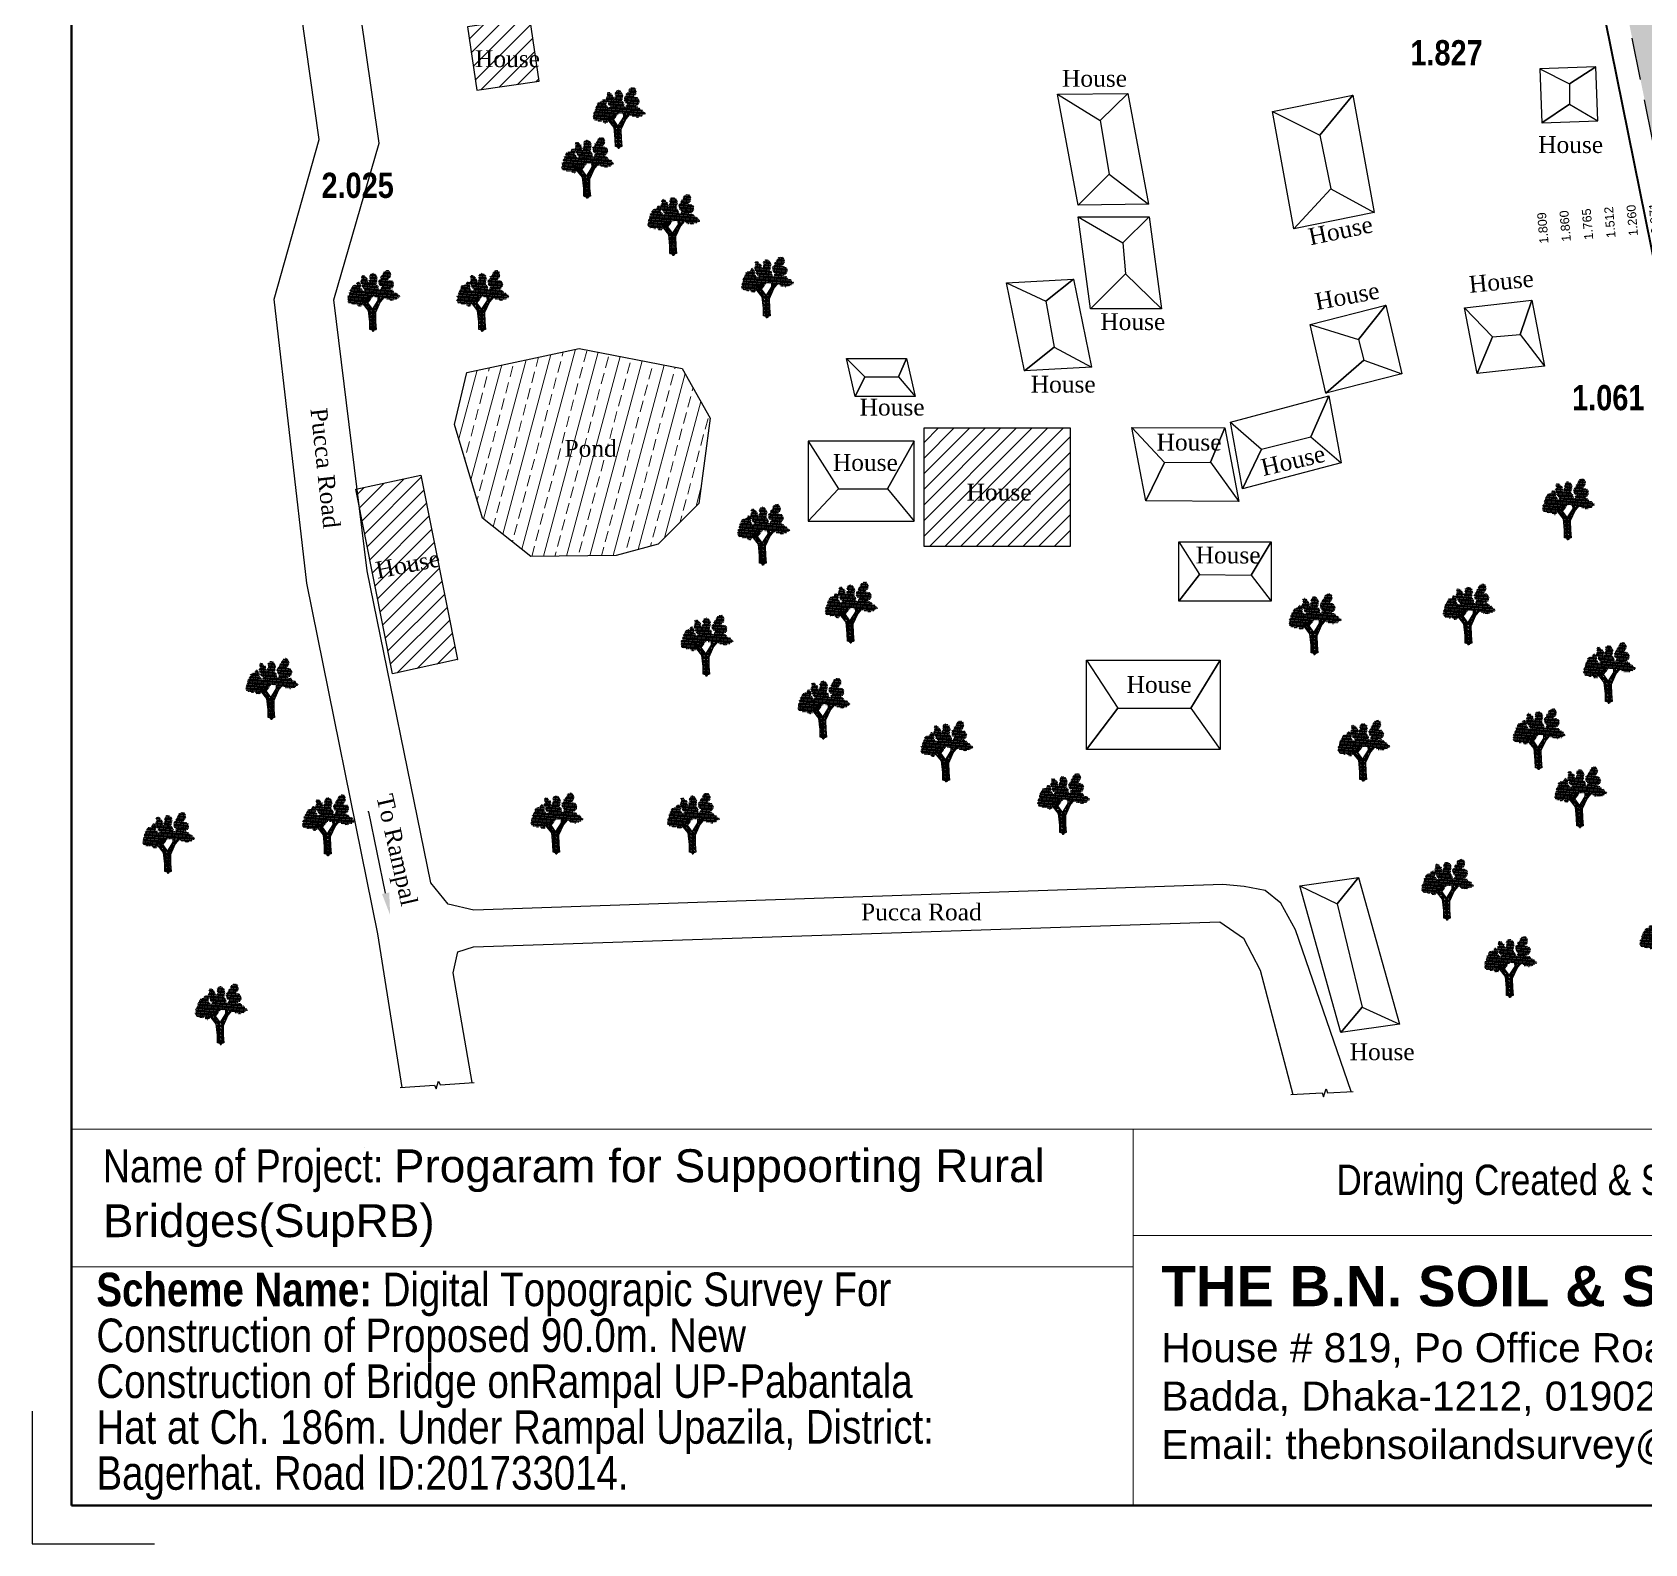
# Model space of a CAD drawing. Header units: inches. Extents: x 771028 to 773337, y 2500430 to 2500783.
# Drawn here: x 772676.1 to 772819.9, y 2500429.9 to 2500564.7 of the extents above; entities that cross this region are included whole.
import ezdxf
from ezdxf import colors
from ezdxf.entities.mleader import LeaderData, LeaderLine
from ezdxf.enums import TextEntityAlignment as Align
from ezdxf.math import Vec2, Vec3

# ---------------------------------------------------------------- set-up
doc = ezdxf.new("R2010")
doc.units = ezdxf.units.IN
doc.header["$MEASUREMENT"] = 0
doc.header["$PDMODE"] = 98
doc.header["$PDSIZE"] = 0.2
doc.linetypes.add('DASHED', pattern=[0.75, 0.5, -0.25])
doc.linetypes.add('DASHED2', pattern=[0.375, 0.25, -0.125])
for name, color, linetype in [('Chainage_TXT', 7, 'Continuous'), ('POND', 4, 'Continuous'), ('RL', 7, 'Continuous'), ('text', 7, 'Continuous'), ('Tree', 3, 'Continuous'), ('Water Body', 4, 'Continuous')]:
    doc.layers.add(name, color=color, linetype=linetype)
for name, color, linetype, lineweight in [('KHAL+RIVER BANK', 160, 'Continuous', 18), ('Pucca Road', 12, 'Continuous', 30), ('SEMI_PUCCA', 66, 'Continuous', 30), ('SHED', 7, 'Continuous', 30), ('Water Line', 4, 'DASHED', 18)]:
    doc.layers.add(name, color=color, linetype=linetype, lineweight=lineweight)
doc.styles.add('MtXpl_Arial_Narrow', font='ARIALNB.TTF')
doc.styles.get("Standard").update_dxf_attribs({"font": 'arial.ttf', "height": 1})
doc.styles.add('SWIS', font='swissc.ttf')
doc.styles.add('text', font='arial.ttf')
doc.styles.add('TR', font='times.ttf')
pattern_1 = [(45, (447.3861510215793, -0.1516068894416094), (-0.6953896861099662, 0.6953896861099663), [])]

# ---------------------------------------------------------------- blocks, each defined once
blk = doc.blocks.new('t')
at = {"layer": 'Tree'}
h = blk.add_hatch(dxfattribs=at)
h.set_pattern_fill('TRIANG', color=3, scale=0.1848342813619862, angle=0.5861857564185677, style=0)
h.set_pattern_definition([(60.58618578342082, (781623.7387010391, 2539789.744086582), (-0.04918135021917081, 0.08320690180479334), [0.04832751218432957, -0.04832751218432957]), (120.5861857289098, (781623.7387010391, 2539789.744086582), (-0.096649965763357, -0.000988847826275182), [0.04832751218358987, -0.04832751218358987]), (0.5861857569250534, (781623.7141103641, 2539789.785690032), (0.0474686155441862, 0.08419574963106859), [0.0483275121441412, -0.0483275121441412])])
edge = h.paths.add_edge_path()
edge.add_ellipse((781624.8340817575, 2539792.689464713), major_axis=(-0.03258343802581582, 0.03258343802581579), ratio=0.999999241423518, start_angle=162.4468058423022, end_angle=175.4699269252981, ccw=False)
edge.add_ellipse((781625.0349105492, 2539792.391256685), major_axis=(0.2218830175194484, 0.2218830175194481), ratio=0.9999958717057034, start_angle=438.0042115997787, end_angle=439.91262570288507, ccw=False)
edge.add_ellipse((781624.8340817575, 2539792.689464713), major_axis=(-0.03258343863149571, 0.03258343863149567), ratio=0.9999999979861817, start_angle=175.4699304538108, end_angle=272.4468179413792)
edge.add_ellipse((781624.8704320153, 2539793.119760733), major_axis=(-0.2802866505960968, 0.2802866505960968), ratio=0.9999999996705907, start_angle=134.2501361528365, end_angle=244.250136009016)
edge.add_ellipse((781624.9604121275, 2539793.08711734), major_axis=(-0.231808188370103, 0.2318081883701028), ratio=0.9999999944434809, start_angle=254.8821359546282, end_angle=331.8374529530619)
edge.add_ellipse((781624.7210424826, 2539793.450695356), major_axis=(-0.1080173650837268, 0.1080173650837266), ratio=0.999999998569509, start_angle=205.9714922747983, end_angle=240.7480965525813)
edge.add_ellipse((781624.6655539492, 2539793.820013145), major_axis=(-0.2724908872529541, 0.2724908872529537), ratio=0.9999999969672269, start_angle=166.7031966254588, end_angle=276.7031965843244)
edge.add_ellipse((781624.8066795494, 2539793.788109984), major_axis=(0.2462990665184593, 0.246299066518459), ratio=0.9999999992539897, start_angle=28.71129658843013, end_angle=138.7112964526605)
edge.add_ellipse((781624.484920993, 2539793.58372085), major_axis=(0.1298730059460025, 0.1298730059460024), ratio=0.9999999994363818, start_angle=53.08468137778674, end_angle=163.0846813732552)
edge.add_ellipse((781624.3418905721, 2539793.302518971), major_axis=(-0.1383533024597873, 0.1383533024597873), ratio=0.9999999983994643, start_angle=-39.42408349415794, end_angle=70.57591632409516)
edge.add_ellipse((781624.4019438544, 2539793.178973057), major_axis=(-0.1695278099442413, 0.169527809944241), ratio=0.9999999984737655, start_angle=35.61924495833887, end_angle=141.0424217651301)
edge.add_ellipse((781624.462857739, 2539792.762990828), major_axis=(-0.1280671800527088, 0.1280671800527088), ratio=0.9999999963634558, start_angle=320.3009620401128, end_angle=326.36070444228284, ccw=False)
edge.add_ellipse((781624.4019438544, 2539793.178973057), major_axis=(-0.1695277956889567, 0.1695277956889565), ratio=0.9999999681364399, start_angle=141.0424209215035, end_angle=145.6192440388669, ccw=False)
edge.add_ellipse((781624.462857739, 2539792.762990828), major_axis=(0.1280671870066068, 0.1280671870066066), ratio=0.9999999995607795, start_angle=56.36070452882764, end_angle=160.3009621939636)
edge.add_ellipse((781624.1771377063, 2539792.430029583), major_axis=(-0.200235729299119, 0.2002357292991187), ratio=0.9999999987911192, start_angle=-70.51537024431235, end_angle=-34.55420562593181)
edge.add_ellipse((781623.8062650508, 2539792.814607148), major_axis=(0.2380717840522787, 0.2380717840522784), ratio=0.9999999987418215, start_angle=296.6321887535945, end_angle=355.9958590443664)
edge.add_ellipse((781623.9004456997, 2539792.945069385), major_axis=(-0.1299074157166737, 0.1299074157166736), ratio=0.9999999974426553, start_angle=254.477681444116, end_angle=302.8089536693982)
edge.add_ellipse((781623.7842265558, 2539793.28954585), major_axis=(-0.1600352084741174, 0.1600352084741173), ratio=0.9999999995948525, start_angle=178.2297312416572, end_angle=239.056903462867)
edge.add_ellipse((781623.9999810929, 2539793.34981616), major_axis=(-0.004607889216530494, 0.004607889216530493), ratio=0.9999999814843344, start_angle=170.5861835873112, end_angle=280.5861861431938)
edge.add_ellipse((781623.6503302424, 2539793.535063253), major_axis=(-0.2803554608798637, 0.2803554608798635), ratio=0.9999999998094773, start_angle=198.0207889447163, end_angle=308.0207888478096)
edge.add_ellipse((781623.7599966447, 2539793.652086343), major_axis=(-0.2003062980579369, 0.2003062980579369), ratio=0.9999999968909589, start_angle=-32.46311954831736, end_angle=77.5368803815192)
edge.add_ellipse((781623.678173779, 2539793.29154447), major_axis=(-0.1843732264266739, 0.1843732264266736), ratio=0.999999999188738, start_angle=-7.980064594851266, end_angle=68.06957612457033)
edge.add_ellipse((781623.3815935439, 2539793.042289058), major_axis=(0.1114612072460817, 0.1114612072460816), ratio=0.9999999945558572, start_angle=23.92238271568385, end_angle=76.16712887451996)
edge.add_ellipse((781623.2309904995, 2539793.296049796), major_axis=(-0.09720450492482308, 0.09720450492482292), ratio=0.9999999932268403, start_angle=165.1396073139809, end_angle=275.1396071823963)
edge.add_ellipse((781623.1742801099, 2539793.458206793), major_axis=(-0.1099529732944142, 0.1099529732944142), ratio=0.9999999981469112, start_angle=203.640273159142, end_angle=313.6402730341346)
edge.add_ellipse((781622.9869333813, 2539793.589143507), major_axis=(0.1361911112964519, 0.1361911112964518), ratio=0.9999999986234916, start_angle=322.3130228136591, end_angle=432.3130229242339)
edge.add_ellipse((781622.963023579, 2539793.670182283), major_axis=(0.07833408976798903, 0.07833408976798892), ratio=0.9999999991061523, start_angle=80.58618586452342, end_angle=190.586185721322)
edge.add_ellipse((781622.9383353392, 2539793.525795212), major_axis=(0.04607887338830212, 0.04607887338830206), ratio=0.9999999998101406, start_angle=80.58618579857682, end_angle=190.5861858275009)
edge.add_ellipse((781623.0562190049, 2539793.278246725), major_axis=(0.17534264164768, 0.17534264164768), ratio=0.999999997416889, start_angle=83.60244691987491, end_angle=193.6024468909338)
edge.add_ellipse((781623.2431760227, 2539793.028375515), major_axis=(-0.2251741565020036, 0.2251741565020036), ratio=0.999999998207837, start_angle=38.10867274464389, end_angle=119.8168846088214)
edge.add_ellipse((781623.234334516, 2539792.540026865), major_axis=(-0.138433244486996, 0.1384332444869959), ratio=0.9999999963240079, start_angle=-22.61365727265708, end_angle=41.38804805157214)
edge.add_ellipse((781622.9557598445, 2539792.559684404), major_axis=(-0.0590513120603153, 0.05905131206031529), ratio=0.9999999938375086, start_angle=219.9686353867437, end_angle=331.9586265857285)
edge.add_ellipse((781622.7964479546, 2539792.671205013), major_axis=(-0.09801410097491997, 0.09801410097491989), ratio=0.9999999976905741, start_angle=211.8048813584319, end_angle=321.8048810502607)
edge.add_ellipse((781622.5510152546, 2539793.005557819), major_axis=(0.2134740157107575, 0.213474015710757), ratio=0.9999999987916973, start_angle=274.3377143267261, end_angle=384.3377142803948)
edge.add_ellipse((781622.7220428885, 2539793.085786291), major_axis=(0.1501090374722849, 0.1501090374722848), ratio=0.999999999493024, start_angle=62.688163640643, end_angle=153.1574472432382)
edge.add_ellipse((781622.4282115943, 2539792.930060857), major_axis=(-0.09085238371626518, 0.09085238371626517), ratio=0.9999999872354446, start_angle=236.6482279672939, end_angle=269.19738304559434, ccw=False)
edge.add_ellipse((781622.7220428885, 2539793.085786291), major_axis=(0.1501090369669856, 0.1501090369669856), ratio=0.9999999741963012, start_angle=153.1574466838051, end_angle=172.6881633788319, ccw=False)
edge.add_ellipse((781622.4282115943, 2539792.930060857), major_axis=(-0.09085238266711788, 0.09085238266711777), ratio=0.9999999987551543, start_angle=269.1973830363495, end_angle=346.6482275885821)
edge.add_ellipse((781622.3532784982, 2539792.825720055), major_axis=(-0.151214854788594, 0.1512148547885938), ratio=0.9999999996408082, start_angle=-47.01436643793188, end_angle=62.98563338199345)
edge.add_ellipse((781622.1650807223, 2539792.626331187), major_axis=(0.09490806305513928, 0.09490806305513919), ratio=0.9999999979383685, start_angle=51.50350230911714, end_angle=161.5035022031004)
edge.add_ellipse((781622.1200607109, 2539792.427857097), major_axis=(0.1114519135748555, 0.1114519135748553), ratio=0.9999999971712974, start_angle=73.45302874208875, end_angle=183.4530286270193)
edge.add_ellipse((781622.0096000341, 2539792.167049291), major_axis=(-0.1010938093961705, 0.1010938093961705), ratio=0.9999999957106619, start_angle=-47.3747266656522, end_angle=87.61492538672248)
edge.add_ellipse((781622.0921137063, 2539791.913775939), major_axis=(-0.1728085373483342, 0.1728085373483339), ratio=0.999999996813266, start_angle=5.188117119407824, end_angle=149.8403416724375)
edge.add_ellipse((781622.3360892398, 2539791.856280847), major_axis=(0.1800660205489507, 0.1800660205489507), ratio=0.9999999993132985, start_angle=179.5799556917913, end_angle=284.6713124477151)
edge.add_ellipse((781622.7457978373, 2539791.678064433), major_axis=(-0.1387944997579868, 0.1387944997579868), ratio=0.9999999895084378, start_angle=12.628783193597485, end_angle=30.35474230927781, ccw=False)
edge.add_ellipse((781622.3360892398, 2539791.856280847), major_axis=(0.1800660246917191, 0.180066024691719), ratio=0.9999999792119335, start_angle=284.6713121792562, end_angle=298.31221178573435, ccw=False)
edge.add_ellipse((781622.7457978373, 2539791.678064433), major_axis=(0.1387945003772751, 0.1387945003772749), ratio=0.9999999982352947, start_angle=120.3547420490811, end_angle=336.7652905866163)
edge.add_line((781622.9280898632, 2539791.750847974), (781623.5216444862, 2539791.990288391))
edge.add_line((781623.5216444863, 2539791.990288391), (781623.7323582784, 2539792.198340144))
edge.add_line((781623.7323582784, 2539792.198340145), (781624.1062347781, 2539792.160955059))
edge.add_line((781624.106234778, 2539792.160955059), (781624.540218651, 2539792.114225133))
edge.add_ellipse((781624.6084530274, 2539792.135862049), major_axis=(-0.05061662893845317, 0.05061662893845312), ratio=0.9999999943880434, start_angle=62.59366440862872, end_angle=215.1468938066636)
edge.add_ellipse((781624.8662243171, 2539792.153428613), major_axis=(0.1340698913439538, 0.1340698913439537), ratio=0.9999999958363741, start_angle=144.0475735867345, end_angle=254.0475733780342)
edge.add_ellipse((781625.1295773562, 2539792.11825897), major_axis=(-0.1523055834218842, 0.1523055834218842), ratio=0.9999999990508123, start_angle=82.3198890107784, end_angle=192.3198890086076)
edge.add_ellipse((781625.3927024133, 2539792.156668956), major_axis=(-0.1237568269648621, 0.1237568269648621), ratio=0.999999999999068, start_angle=107.1247978748496, end_angle=217.1247979315908)
edge.add_ellipse((781625.6266941564, 2539792.216134127), major_axis=(0.07293282054862446, 0.07293282054862439), ratio=0.9999999950480002, start_angle=189.0013078252878, end_angle=299.0013071876375)
edge.add_ellipse((781625.6174335956, 2539792.182250703), major_axis=(-0.07675320245308527, 0.07675320245308519), ratio=0.9999999984674296, start_angle=227.8810290882929, end_angle=337.8810289874675)
edge.add_ellipse((781625.3902464471, 2539792.294122827), major_axis=(-0.1310713882965928, 0.1310713882965927), ratio=0.9999999999166544, start_angle=221.3291804147233, end_angle=331.329180299921)
edge.add_ellipse((781625.0349105492, 2539792.391256685), major_axis=(-0.2218820644340531, 0.2218820644340529), ratio=0.9999999981605268, start_angle=239.9125851544569, end_angle=348.004163476536)
h = blk.add_hatch(dxfattribs=at)
h.set_pattern_fill('GRAVEL', color=252, scale=0.1996210238709451, angle=0.5861857564185677, style=0)
h.set_pattern_definition([(228.5989857876634, (774389.8468191772, 2525920.667561099), (-2.201183780361901, -2.527950541337806), [0.03745031142428693, -3.707587511799686]), (185.5558857623496, (774389.822052294, 2525920.639469599), (3.337375255548264, 0.3125240680316012), [0.06426591018510298, -6.362323159759905]), (133.0965857250214, (774389.7580883144, 2525920.63324755), (2.814843158657852, -3.03339454353548), [0.04531472093691395, -4.486162940083883]), (267.859885758905, (774389.6502430432, 2525920.5625489), (0.2213931544289906, 5.569885992106737), [0.05852320997359725, -5.793796673920249]), (293.4198857335529, (774389.6480575796, 2525920.504066521), (-1.42593683806451, 3.325982387178036), [0.05738663966578161, -5.681285121173543]), (357.8598857539322, (774389.6708668292, 2525920.45140749), (-5.569885985988115, 0.2213931546989805), [0.05852320990949698, -5.79379666757432]), (38.28038578700041, (774389.7293492075, 2525920.449222027), (-3.590097974691908, -2.820538834573268), [0.07739395130624839, -7.661995055256252]), (72.8414857742773, (774389.790102486, 2525920.497168385), (1.885812916500304, 6.14367599828284), [0.07306785803749152, -7.233720451009892]), (122.015785728181, (774389.8116586672, 2525920.56698419), (-2.263839955844429, 3.595790265402515), [0.058721406882513, -5.813425683797607]), (175.8225857517089, (774389.7805273395, 2525920.616774266), (3.06471903952167, -0.2470228414993586), [0.06703955369146918, -3.284936739049639]), (222.9835857878067, (774389.7136659255, 2525920.62165781), (-3.308898187872379, -3.096043321418359), [0.08669668037713077, -8.58297775976476]), (139.4002857252923, (774389.9258399045, 2525920.562584785), (-1.965551415639201, 1.650175482318724), [0.0295906341360188, -2.929485305957014]), (172.0553857476689, (774389.9033724008, 2525920.581841586), (3.624270030556541, -0.5196835459296472), [0.05629599978454417, -5.573317340260427]), (225.5861857878905, (774389.8476165842, 2525920.589622567), (0.002847882777477874, -0.2783519881078724), [0.03936686456880649, -0.3543026162186689]), (203.7847857795578, (774389.8277902051, 2525920.622825444), (1.386063665795696, 0.5709435815572816), [0.02119983362222099, -2.098776012705188]), (292.387585734347, (774389.8083910086, 2525920.614275535), (-0.2868955232201258, 0.8322079002664576), [0.02998090394126273, -1.469068468618928]), (31.54998578442628, (774389.8198098729, 2525920.58655426), (0.8293593836338442, 0.565248135304321), [0.04869436823646765, -1.574447156937561]), (162.1512857379406, (774389.8613063487, 2525920.612033112), (0.5595518016512011, -0.2726556924725093), [0.03521085315415892, -0.8450613107992234]), (16.9756857738833, (774389.6469469054, 2525920.612623764), (2.774976003668381, 0.8635325019212511), [0.04932653847973513, -4.883339835984923]), (70.93238577596362, (774389.6941243347, 2525920.627025498), (-1.082079576821997, -3.073263030200961), [0.04138223782982525, -4.096832915792124]), (293.7847857332792, (774389.8607367718, 2525920.667703493), (-0.5709435809366361, 1.386063667321317), [0.04239938890955264, -2.077576458996893]), (344.1966857398055, (774389.8778365899, 2525920.628905102), (-2.792063253522448, 0.8065748514396897), [0.0493265384792626, -4.883339835938146]), (340.0301857361063, (774389.6487125924, 2525920.440045584), (-1.397455774154213, 0.5424632747976482), [0.04756726239126483, -2.330796970637856]), (295.3612857321406, (774389.6934197695, 2525920.423800131), (-1.423084044796408, 3.047632486923398), [0.03985595447036503, -3.94574533826201]), (67.38758577885932, (774389.866368173, 2525920.389380071), (0.5424647635086548, 1.397455202461698), [0.04239938891009543, -2.077576459023491]), (17.94018577475487, (774389.8826705838, 2525920.428520211), (-3.60718377175379, -1.150428548006142), [0.04666284972902644, -4.619609596682468]), (70.03018577673083, (774389.7299757414, 2525920.38798461), (-0.5424632741949299, -1.397455775687005), [0.02378363121559453, -2.354580603809737]), (101.8960857438462, (774389.8496670589, 2525920.389209197), (-0.2897427723010868, 1.110559942118915), [0.01419390631770851, -1.405202014416077]), (166.5499857420552, (774389.8467411463, 2525920.403098312), (0.8379037333400597, -0.2698077139860723), [0.05738663961606415, -1.090347544537568]), (186.595185763467, (774389.7909283717, 2525920.416446334), (2.780671067375015, 0.3068305302625136), [0.05318191408473349, -5.265001978493912]), (304.2762857271726, (774389.8200661821, 2525920.561502588), (-0.284048035661933, 0.5538557951505816), [0.0401465690593714, -0.963517935791384]), (353.7433857494646, (774389.8426760801, 2525920.528328191), (4.73767793827685, -0.5082920397230086), [0.07009100693560055, -6.938997716866249]), (61.53158578287245, (774389.9123494917, 2525920.520689604), (-1.093472439867641, -1.959854948520324), [0.02865949830447213, -2.837298683136844]), (90.58618575591096, (774389.9260107776, 2525920.545883669), (-0.2811997835625303, 0.2755040200741714), [0.01670198821536361, -0.2616644820406966]), (120.842585728774, (774389.785275897, 2525920.424739931), (1.133341363664523, -1.937072484366808), [0.03867178350276892, -3.828518814898815]), (48.59898578766342, (774389.7654495183, 2525920.457942809), (2.201183780361899, 2.527950541337806), [0.07490062284857353, -3.670137200375386]), (0.5861857569250534, (774389.8149832836, 2525920.514125808), (0.2755040197701226, 0.2811997838701641), [0.07237528218706583, -0.2059911877631874]), (325.8909857271391, (774389.8873547786, 2525920.514866255), (-2.803452616434059, 1.919986907671929), [0.04401363604501588, -4.357346628058931]), (254.6407857726152, (774389.9237968351, 2525920.490184812), (-0.2669603429062578, -1.116255524725264), [0.04053071479905124, -1.986007808818214]), (208.2321857825789, (774389.9130614621, 2525920.451101629), (-5.260206123652438, -2.837630910818263), [0.065990947214845, -6.533114630561982]), (176.0122857519151, (774389.8549208298, 2525920.419884865), (-3.621422744160012, 0.2413279886015078), [0.06981403229744315, -6.911581681552182])])
h.paths.add_polyline_path([(781622.9280898632, 2539791.750847974), (781623.3928835322, 2539791.163289968), (781623.4832987057, 2539790.315149876), (781623.489574274, 2539789.759746088), (781623.9712364877, 2539789.74559665), (781623.9203573648, 2539790.322764162), (781623.9020068088, 2539791.010012488), (781624.0876594388, 2539791.444891484), (781624.2605107834, 2539791.798088426), (781624.5402186507, 2539792.114225133), (781624.4832975364, 2539792.205433107), (781624.243028577, 2539791.919890598), (781624.2214211251, 2539792.195704991), (781624.1062536741, 2539792.160139887), (781624.1120717329, 2539791.909157917), (781623.6820597422, 2539791.223403147), (781623.3131080883, 2539791.737434539), (781623.5216444863, 2539791.990288391), (781623.4519233665, 2539792.1993657), (781623.1314894919, 2539791.728743761), (781622.9482960057, 2539792.01412914)])
at = {"layer": 'Tree', "color": 229}
for p, q in [((781623.3928835322, 2539791.16328997, 16.34629794829114), (781623.3928835322, 2539791.16328997, 16.34629794829114)), ((781623.4832987057, 2539790.315149878, 16.34629794829108), (781623.4832987057, 2539790.315149878, 16.34629794829108)), ((781623.9203573648, 2539790.322764165, 16.34629794829082), (781623.9203573648, 2539790.322764165, 16.34629794829082))]:
    blk.add_line(p, q, dxfattribs=at)
for points, elevation in [([(781624.5402186507, 2539792.114225138), (781624.2605107834, 2539791.79808843), (781623.9020068088, 2539791.010012492), (781623.9203573648, 2539790.322764165), (781623.9712364877, 2539789.745596655), (781623.4895741295, 2539789.745601584), (781623.4832987057, 2539790.315149878), (781623.3928835322, 2539791.16328997), (781622.9280898632, 2539791.75084798)], 16.34629794829062), ([(781622.9482960057, 2539792.014129144), (781623.1314894919, 2539791.728743764), (781623.4519233665, 2539792.199365703)], 16.3462979482914), ([(781623.5216444863, 2539791.990288395), (781623.3131080883, 2539791.737434542), (781623.6820597422, 2539791.223403152), (781624.1120717329, 2539791.909157921), (781624.106234778, 2539792.160955064)], 16.34629794829118), ([(781624.2214211251, 2539792.195704995), (781624.243028577, 2539791.919890602), (781624.4832975364, 2539792.20543311)], 16.34629794829064)]:
    blk.add_lwpolyline(points, dxfattribs=dict(at, elevation=elevation))
at = {"layer": 'Tree'}
blk.add_point((781623.7387010391, 2539789.744086586, 3.891975885690181), dxfattribs=at)
blk = doc.blocks.new('dfgnfgjm')
at = {"layer": 'RL', "lineweight": 5, "style": 'text'}
for s, p in [('1.809', (773051.0267442473, 2500607.305582792)), ('1.860', (773053.0267442473, 2500607.305582792)), ('1.765', (773055.0267442473, 2500607.305582792)), ('1.512', (773057.0267442473, 2500607.305582792)), ('1.260', (773059.0267442473, 2500607.305582792)), ('0.971', (773061.0267442473, 2500607.305582792)), ('0.647', (773063.0267442473, 2500607.305582792)), ('0.323', (773065.0267442473, 2500607.305582792)), ('-0.001', (773067.0267442473, 2500607.305582792)), ('-0.569', (773069.0267442473, 2500607.305582792)), ('-1.472', (773071.0267442473, 2500607.305582792)), ('-2.375', (773073.0267442473, 2500607.305582792)), ('-3.278', (773075.0267442473, 2500607.305582792)), ('-4.181', (773077.0267442473, 2500607.305582792)), ('-5.051', (773079.0267442473, 2500607.305582792)), ('-5.662', (773081.0267442473, 2500607.305582792)), ('-6.274', (773083.0267442473, 2500607.305582792)), ('-6.885', (773085.0267442473, 2500607.305582792)), ('-7.497', (773087.0267442473, 2500607.305582792)), ('-7.876', (773089.0267442473, 2500607.305582792)), ('-7.659', (773091.0267442473, 2500607.305582792)), ('-7.442', (773093.0267442473, 2500607.305582792)), ('-7.225', (773095.0267442473, 2500607.305582792)), ('-7.008', (773097.0267442473, 2500607.305582792)), ('-6.007', (773099.0267442473, 2500607.305582792)), ('-4.888', (773101.0267442473, 2500607.305582792)), ('-3.770', (773103.0267442473, 2500607.305582792)), ('-2.651', (773105.0267442473, 2500607.305582792)), ('-1.532', (773107.0267442473, 2500607.305582792)), ('-0.925', (773109.0267442473, 2500607.305582792)), ('-0.412', (773111.0267442473, 2500607.305582792)), ('0.101', (773113.0267442473, 2500607.305582792)), ('0.614', (773115.0267442473, 2500607.305582792)), ('1.128', (773117.0267442473, 2500607.305582792)), ('1.468', (773119.0267442473, 2500607.305582792)), ('1.743', (773121.0267442473, 2500607.305582792)), ('2.019', (773123.0267442473, 2500607.305582792))]:
    blk.add_text(s, height=0.8, rotation=90, dxfattribs=at).set_placement(p, align=Align.MIDDLE_CENTER)

msp = doc.modelspace()

# ---------------------------------------------------------------- hatches: boundary and pattern name
at = {"layer": 'SEMI_PUCCA', "lineweight": 25, "ltscale": 0.2}
h = msp.add_hatch(dxfattribs=at)
h.set_pattern_fill('ANSI31', color=256, scale=7.86743620184867)
h.set_pattern_definition(pattern_1)
h.paths.add_polyline_path([(772723.3894179374, 2500623.164262938), (772717.4629288304, 2500623.164262938), (772717.4629288304, 2500616.936979612), (772723.3894179374, 2500616.936979612)])
h.paths.add_polyline_path([(772726.7844721919, 2500616.936979612), (772722.5818858409, 2500616.936979612), (772722.5818858409, 2500610.535737155), (772726.7844721919, 2500610.535737155)])
h.paths.add_polyline_path([(772725.155378726, 2500603.28372923), (772714.0228975015, 2500602.013608684), (772715.740867851, 2500593.414576884), (772726.8733490754, 2500594.68469743)])
h.paths.add_polyline_path([(772725.9800356282, 2500571.354456712), (772723.653008365, 2500571.116982259), (772723.8095637289, 2500569.582886298), (772726.1075521888, 2500569.817674513)])
h.paths.add_polyline_path([(772720.5130966076, 2500565.968227442), (772714.9384322695, 2500565.152387681), (772715.7646347358, 2500559.506914584), (772721.339299074, 2500560.322754346)])
h.paths.add_polyline_path([(772768.6733194486, 2500529.40908893), (772755.6512053738, 2500529.40908893), (772755.6512053738, 2500518.848047775), (772768.6733194486, 2500518.848047775)])
h.paths.add_polyline_path([(772759.071522521, 2500522.527552162), (772765.4792370126, 2500522.527552162), (772765.4792370126, 2500524.772685543), (772759.071522521, 2500524.772685543)], flags=24)
h = msp.add_hatch(dxfattribs=at)
h.set_pattern_fill('ANSI31', color=256, scale=7.86743620184867)
h.set_pattern_definition(pattern_1)
h.paths.add_polyline_path([(772710.7817184567, 2500525.207257799), (772705.095860997, 2500523.955608209), (772705.2644526347, 2500522.583642398), (772708.2637816909, 2500507.476915942), (772714.0490944133, 2500508.750459)])
h.paths.add_polyline_path([(772706.6359360409, 2500515.490256062), (772712.9226087895, 2500516.729832908), (772712.4882861676, 2500518.932555714), (772706.2016134192, 2500517.692978867)], flags=25)
at = {"layer": 'Water Line', "linetype": 'Continuous', "lineweight": 9, "ltscale": 15, "true_color": 0x7aafdf}
h = msp.add_hatch(dxfattribs=at)
h.set_pattern_fill('ANSI33', color=143, scale=8, angle=25)
h.set_pattern_definition([(70, (447.3861510215793, -0.1516068894416094), (-1.879385241571816, 0.6840402866513374), []), (70, (448.6678637835401, 0.446065587015717), (-1.879385241571816, 0.6840402866513374), [0.9999999999999998, -0.4999999999999999])])
h.paths.add_polyline_path([(772872.9021487489, 2500626.151266873), (772878.0467009998, 2500666.44170363), (772849.1624381124, 2500666.61367039), (772848.4247193241, 2500668.678707092), (772846.9002100688, 2500664.566494315), (772846.16249128, 2500666.631531018), (772817.2834657306, 2500666.803466596), (772815.2956281196, 2500653.352121686), (772813.6746488985, 2500642.755309562), (772812.9787788058, 2500623.433552214), (772813.9413586938, 2500606.343919017), (772815.4627555764, 2500584.684570714), (772815.6324425611, 2500583.559235377), (772870.8469697426, 2500579.256503914), (772870.7039094996, 2500592.792465177), (772872.1769034278, 2500613.385898881)])
h.paths.add_polyline_path([(772870.8469697426, 2500579.256503914), (772815.6324425611, 2500583.559235377), (772816.6093933171, 2500577.080263462), (772871.0354137337, 2500572.086081379), (772870.8994846231, 2500574.28769235)])
h.paths.add_polyline_path([(772871.0354137337, 2500572.086081379), (772816.6093933171, 2500577.080263462), (772817.8854854194, 2500568.617436815), (772823.9635558549, 2500538.424593503), (772829.1898078691, 2500517.810915524), (772840.4714924386, 2500492.583826737), (772854.4408106541, 2500469.608031243), (772875.3197348698, 2500476.643874721), (772876.6884974686, 2500474.930662959), (772876.7938940909, 2500479.315102939), (772878.1626566895, 2500477.601891175), (772899.0693230475, 2500484.647083283), (772887.6047047989, 2500507.313492539), (772879.0110923388, 2500527.629533904), (772874.348063934, 2500542.074310442), (772871.8547924884, 2500558.814801599)])
h.paths.add_polyline_path([(772835.5538082069, 2500646.029688202), (772836.464456208, 2500634.543023729), (772840.3873887205, 2500635.155437068), (772839.4767407194, 2500646.642101541)], flags=16)
h = msp.add_hatch(dxfattribs=at)
h.set_pattern_fill('ANSI33', color=143, scale=8, angle=30)
h.set_pattern_definition([(74.99999999999999, (447.3861510215793, -0.1516068894416094), (-1.931851652578136, 0.5176380902050418), []), (74.99999999999999, (448.6108958909157, 0.5554998905583906), (-1.931851652578136, 0.5176380902050418), [1, -0.5])])
h.paths.add_polyline_path([(772734.0992722313, 2500534.697039414), (772724.9129423541, 2500536.494213033), (772714.8972508796, 2500534.35952176), (772713.7855215267, 2500529.708370062), (772716.2791045358, 2500521.349726645), (772720.604375495, 2500517.957448792), (772728.198067039, 2500518.030351391), (772731.9430643375, 2500519.05076169), (772735.5745703804, 2500522.678883011), (772736.5959286995, 2500530.275263384)])
h.paths.add_polyline_path([(772723.204083125, 2500526.410820771), (772728.5476303492, 2500526.410820771), (772728.5476303492, 2500528.763019761), (772723.204083125, 2500528.763019761)], flags=24)

# ---------------------------------------------------------------- linework, layer by layer
at = {"lineweight": 15}
for p, q in [((772679.6397464017, 2500466.901796347), (772679.6396654971, 2500433.324167784)), ((772679.6397464005, 2500466.90140359, 1.308497044050227e-09), (773032.4397464012, 2500466.901131247, 1.273497041154314e-09)), ((772774.2918447608, 2500466.901722459), (772774.2917638561, 2500433.324093895)), ((773032.1328499597, 2500457.409414588), (772774.2918218906, 2500457.410035851))]:
    msp.add_line(p, q, dxfattribs=at)
msp.add_lwpolyline([(772679.639665497, 2500433.324167784), (773032.4396654969, 2500433.324167784), (773032.4396654969, 2500682.804167784), (772679.639665497, 2500682.804167784)], close=True)
at = {"lineweight": 50}
msp.add_lwpolyline([(772679.639665497, 2500433.324167784), (773032.4396654969, 2500433.324167784), (773032.4396654969, 2500682.804167784), (772679.639665497, 2500682.804167784)], close=True, dxfattribs=at)
msp.add_lwpolyline([(772705.770749255, 2500465.218673909), (772705.770749255, 2500465.218673909)])
at = {"lineweight": 15}
msp.add_lwpolyline([(772679.6397167743, 2500454.605729627), (772774.2918151334, 2500454.605501566)], dxfattribs=at)
at = {"layer": 'Defpoints', "color": 1, "linetype": 'Continuous', "lineweight": 30}
msp.add_lwpolyline([(772676.1456990861, 2500441.756151471), (772676.1407133873, 2500429.930918543), (772687.0272519223, 2500429.926328615)], dxfattribs=at)
at = {"layer": 'KHAL+RIVER BANK', "lineweight": 40, "ltscale": 15}
msp.add_lwpolyline([(772852.4981753534, 2500468.953396082), (772838.6971510216, 2500491.652393111), (772827.2935760822, 2500517.152042184), (772822.0126893698, 2500537.981213421), (772815.9151482971, 2500568.270777215), (772813.473247148, 2500584.465051968), (772811.9453032118, 2500606.21760732), (772810.9767514927, 2500623.413264346), (772811.6801169219, 2500642.943139668), (772813.3178574647, 2500653.649525422), (772815.2635220045, 2500666.815492631)], dxfattribs=at)
at = {"layer": 'POND', "lineweight": 30}
msp.add_lwpolyline([(772720.604375495, 2500517.957448792), (772716.2791045358, 2500521.349726645), (772713.7855215267, 2500529.708370062), (772714.8972508796, 2500534.35952176), (772724.9129423541, 2500536.494213033), (772734.0992722313, 2500534.697039414), (772736.5959286995, 2500530.275263384), (772735.5745703804, 2500522.678883011), (772731.9430643375, 2500519.05076169), (772728.198067039, 2500518.030351391), (772720.604375495, 2500517.957448792)], dxfattribs=at)
at = {"layer": 'Pucca Road', "ltscale": 0.5}
for points in [[(772782.2810290756, 2500488.69106775), (772715.5197802116, 2500486.403118641), (772713.2275677945, 2500486.947659739), (772711.6884786797, 2500488.850173801), (772705.9904189373, 2500516.67587046), (772703.0228355357, 2500540.825484408), (772707.0811510215, 2500554.780393111), (772705.8422209205, 2500563.264975407), (772704.4817156151, 2500572.746146553), (772703.6939901089, 2500577.830321759), (772702.4810294992, 2500585.382895861), (772700.6835411567, 2500594.803776956), (772699.5101359489, 2500601.312239564), (772695.3783900444, 2500616.428556913), (772689.3813196298, 2500637.491687208)], [(772709.1348823789, 2500470.611742154), (772706.9530077605, 2500484.315660086), (772700.625100746, 2500515.57407674), (772697.7146670223, 2500540.875806461), (772701.7076383632, 2500555.118950859), (772699.3540807079, 2500571.981045298), (772698.5729911268, 2500577.022390602), (772694.5776997599, 2500599.581566266), (772690.2832827329, 2500614.940277907), (772684.3946418838, 2500635.827941349)], [(772793.7164055783, 2500470.25126077), (772788.7668522863, 2500484.647453587), (772787.4626462002, 2500487.041621136), (772786.0644449785, 2500488.171866224), (772784.1803523507, 2500488.536836756), (772782.2810290756, 2500488.69106775)], [(772715.3698566301, 2500471.039811189), (772713.6605887986, 2500480.817741771), (772714.0806230447, 2500482.693658492), (772715.4945314919, 2500483.158623873), (772782.0197648951, 2500485.38549645)], [(772782.0197648951, 2500485.38549645), (772784.1198765537, 2500483.913575243), (772785.6167294778, 2500481.058616108), (772788.5322367742, 2500469.978660955)], [(772708.9553051144, 2500470.599413079), (772712.0029566372, 2500470.808652957), (772712.1511865816, 2500470.474586704), (772712.3535524273, 2500471.17696664), (772712.5017823717, 2500470.842900387), (772715.5494338946, 2500471.052140264)], [(772788.3524851081, 2500469.96920905), (772791.1323765818, 2500470.115384441), (772791.275238083, 2500469.7789874), (772791.4888252644, 2500470.478036773), (772791.6316867656, 2500470.141639733), (772793.8961572445, 2500470.260712675)]]:
    msp.add_lwpolyline(points, dxfattribs=at)
at = {"layer": 'SEMI_PUCCA', "lineweight": 30}
for points in [[(772715.7646347358, 2500559.506914584), (772721.339299074, 2500560.322754346), (772720.5130966076, 2500565.968227442), (772714.9384322695, 2500565.152387681)], [(772755.6512053738, 2500529.40908893), (772768.6733194486, 2500529.40908893), (772768.6733194486, 2500518.848047775), (772755.6512053738, 2500518.848047775)], [(772704.9964057342, 2500523.933714741), (772710.7817184567, 2500525.207257799), (772714.0490944133, 2500508.750459), (772708.2637816909, 2500507.476915942)]]:
    msp.add_lwpolyline(points, close=True, dxfattribs=at)
at = {"layer": 'SHED', "lineweight": 30}
for points in [[(772810.5421499397, 2500561.409195817), (772813.1920050423, 2500560.08003005), (772815.5381510216, 2500561.60039311), (772813.1920050423, 2500560.08003005), (772813.1920050423, 2500558.284022949), (772810.725756029, 2500556.603776293), (772813.1920050423, 2500558.284022949), (772815.7221510215, 2500556.794393111)], [(772767.5582553643, 2500559.149306267), (772771.3508354702, 2500556.823769818), (772773.8276599136, 2500559.214445292), (772771.3508354702, 2500556.823769818), (772772.1689813621, 2500552.04389361), (772769.3957674304, 2500549.276732568), (772772.1689813621, 2500552.04389361), (772775.6651719797, 2500549.341871593)], [(772786.712909148, 2500557.616568231), (772790.9224058839, 2500555.503348087), (772793.8771514582, 2500559.068336966), (772790.9224058839, 2500555.503348087), (772791.9265563039, 2500550.734513886), (772788.6053518242, 2500547.167207391), (772791.9265563039, 2500550.734513886), (772795.7695941344, 2500548.618976126)], [(772769.3999077041, 2500548.227454462), (772773.3698891076, 2500545.908967088), (772775.7177172164, 2500548.227454462), (772773.3698891076, 2500545.908967088), (772773.6009799262, 2500543.130369848), (772770.4929598294, 2500540.018777982), (772773.6009799262, 2500543.130369848), (772776.8107693417, 2500540.018777982)], [(772763.0062676386, 2500542.334881655), (772766.4964290446, 2500540.712917162), (772768.9773490825, 2500542.664780717), (772766.4964290446, 2500540.712917162), (772767.2546849335, 2500536.60952962), (772764.5944200522, 2500534.500896012), (772767.2546849335, 2500536.60952962), (772770.5655014961, 2500534.830795073)], [(772803.8392755901, 2500540.117098676), (772806.3433469068, 2500537.530792801), (772804.9530340484, 2500534.249996452), (772806.3433469068, 2500537.530792801), (772808.7982710892, 2500537.730235267), (772809.8468525044, 2500540.791479574), (772808.7982710892, 2500537.730235267), (772810.9606109627, 2500534.92437735)], [(772790.0690924871, 2500538.633463018), (772794.3733190834, 2500537.304424719), (772796.8191882785, 2500540.353129092), (772794.3733190834, 2500537.304424719), (772794.8579694002, 2500535.438293229), (772791.4866149862, 2500532.513470565), (772794.8579694002, 2500535.438293229), (772798.2367107776, 2500534.233136639)], [(772748.7453181308, 2500535.597073659), (772750.3630730053, 2500533.967953426), (772749.5052619011, 2500532.213072117), (772750.3630730053, 2500533.967953426), (772753.3788900995, 2500533.967953426), (772754.0866088341, 2500535.597073659), (772753.3788900995, 2500533.967953426), (772754.8465526043, 2500532.213072117)], [(772782.971183915, 2500529.92871711), (772785.725071605, 2500527.511672528), (772784.0511996389, 2500523.977319303), (772785.725071605, 2500527.511672528), (772790.1475789713, 2500528.624698394), (772791.746300501, 2500532.255324834), (772790.1475789713, 2500528.624698394), (772792.8263162249, 2500526.303927027)], [(772774.1621706994, 2500529.457859722), (772777.0751660314, 2500526.329848611), (772775.4112823515, 2500522.91461549), (772777.0751660314, 2500526.329848611), (772781.1938249628, 2500526.363577511), (772782.4733979094, 2500529.401388278), (772781.1938249628, 2500526.363577511), (772783.7225095615, 2500522.858144047)], [(772745.3108766678, 2500528.23309905), (772748.0098585692, 2500523.980229366), (772745.3108766678, 2500521.086769292), (772748.0098585692, 2500523.980229366), (772752.4034138055, 2500523.980229366), (772754.7571941783, 2500528.23309905), (772752.4034138055, 2500523.980229366), (772754.7571941783, 2500521.086769292)], [(772778.3513235004, 2500519.263205871), (772780.1977664448, 2500516.350448953), (772778.3513235004, 2500513.958052948), (772780.1977664448, 2500516.350448953), (772784.801115408, 2500516.289673863), (772786.5959588256, 2500519.263205871), (772784.801115408, 2500516.289673863), (772786.5959588256, 2500513.958052948)], [(772770.1432457002, 2500508.710526218), (772772.9368482461, 2500504.424298638), (772770.1432457002, 2500500.7426777), (772772.9368482461, 2500504.424298638), (772779.4273081663, 2500504.424298638), (772782.0385798082, 2500508.710526218), (772779.4273081663, 2500504.424298638), (772782.0385798082, 2500500.7426777)], [(772789.1561974628, 2500488.587122092), (772792.4870818533, 2500486.991697912), (772794.3897193617, 2500489.331283809), (772792.4870818533, 2500486.991697912), (772794.716614299, 2500477.769072181), (772792.797822607, 2500475.498419727), (772794.716614299, 2500477.769072181), (772798.0313445058, 2500476.242581444)]]:
    msp.add_lwpolyline(points, dxfattribs=at)
for points in [[(772810.725756029, 2500556.603776293), (772815.7221103674, 2500556.794677644), (772815.5385042779, 2500561.600097168), (772810.5421499397, 2500561.409195817)], [(772767.5582553643, 2500559.149306267), (772773.8276599136, 2500559.214445292), (772775.6651719797, 2500549.341871593), (772769.3957674304, 2500549.276732568)], [(772786.712909148, 2500557.616568231), (772793.8771514582, 2500559.068336966), (772795.7695941344, 2500548.618976126), (772788.6053518242, 2500547.167207391)], [(772769.3999077041, 2500548.227454462), (772775.7177172164, 2500548.227454462), (772776.8107693417, 2500540.018777982), (772770.4929598294, 2500540.018777982)], [(772763.0062676386, 2500542.334881655), (772768.9773490825, 2500542.664780717), (772770.5655014961, 2500534.830795073), (772764.5944200522, 2500534.500896012)], [(772803.8392755901, 2500540.117098676), (772809.8468525044, 2500540.791479574), (772810.9606109627, 2500534.92437735), (772804.9530340484, 2500534.249996452)], [(772790.0690924871, 2500538.633463018), (772796.8191882785, 2500540.353129092), (772798.2367107776, 2500534.233136639), (772791.4866149862, 2500532.513470565)], [(772748.7453181308, 2500535.597073659), (772754.0866088341, 2500535.597073659), (772754.8465526043, 2500532.213072117), (772749.5052619011, 2500532.213072117)], [(772782.971183915, 2500529.92871711), (772791.746300501, 2500532.255324834), (772792.8263162249, 2500526.303927027), (772784.0511996389, 2500523.977319303)], [(772774.1621706994, 2500529.457859722), (772782.4733979094, 2500529.401388278), (772783.7225095615, 2500522.858144047), (772775.4112823515, 2500522.91461549)], [(772754.7571941783, 2500528.23309905), (772745.3108766678, 2500528.23309905), (772745.3108766678, 2500521.086769292), (772754.7571941783, 2500521.086769292)], [(772778.3513235004, 2500519.263205871), (772786.5959588256, 2500519.263205871), (772786.5959588256, 2500513.958052948), (772778.3513235004, 2500513.958052948)], [(772770.1432457002, 2500508.710526218), (772782.0385798082, 2500508.710526218), (772782.0385798082, 2500500.7426777), (772770.1432457002, 2500500.7426777)], [(772789.1561974628, 2500488.587122092), (772794.3897193617, 2500489.331283809), (772798.0313445058, 2500476.242581444), (772792.797822607, 2500475.498419727)]]:
    msp.add_lwpolyline(points, close=True, dxfattribs=at)
at = {"layer": 'Water Body', "linetype": 'DASHED2', "lineweight": 30, "ltscale": 15}
msp.add_lwpolyline([(772854.4408106542, 2500469.608031243), (772840.4714924386, 2500492.583826737), (772829.1898078691, 2500517.810915524), (772823.9635558549, 2500538.424593503), (772817.8854854194, 2500568.617436815), (772815.4627555764, 2500584.684570714), (772813.9413586938, 2500606.343919017), (772812.9787788058, 2500623.433552214), (772813.6746488985, 2500642.755309562), (772815.2956281196, 2500653.352121686), (772817.2834657306, 2500666.803466596)], dxfattribs=at)

# ---------------------------------------------------------------- block references
at = {"xscale": 1.2, "yscale": 1.2, "zscale": 1.2}
for p in [(-165220.0546784277, -547193.1920445036, -4.670371062828217), (-165222.8667649915, -547197.6401589472, -4.670371062828217), (-165215.1888714258, -547202.7413648634, -4.670371062828217), (-165241.9508471897, -547209.5127104517, -4.670371062828217), (-165232.2192145591, -547209.5127104517, -4.670371062828217), (-165206.8474587234, -547208.2973405077, -4.670371062828217), (-165135.4242300403, -547228.0904770951, -4.670371062828217), (-165207.1950323322, -547230.3475864908, -4.670371062828217), (-165199.3749614162, -547237.292553871, -4.670371062828217), (-165144.2869659024, -547237.4661756629, -4.670371062828217), (-165158.015527393, -547238.3342933228, -4.670371062828217), (-165212.2346261384, -547240.2441591347, -4.670371062828217), (-165131.7748747889, -547242.6748990227, -4.670371062828217), (-165251.0158500302, -547244.1134124683, -4.670371062828217), (-165201.8059649971, -547245.8592615427, -4.670371062828217), (-165190.857880616, -547249.6789931665, -4.670371062828217), (-165153.6710435509, -547249.6198577025, -4.670371062828217), (-165138.0309203456, -547248.5781182508, -4.670371062828217), (-165134.3445911599, -547253.7558165902, -4.670371062828217), (-165180.4311380215, -547254.3668424507, -4.670371062828217), (-165245.9762562239, -547256.2670945084, -4.670371062828217), (-165225.6137141003, -547256.1030777703, -4.670371062828217), (-165213.4491779688, -547256.1030777703, -4.670371062828217), (-165260.2261408743, -547257.8297080362, -4.670371062828217), (-165146.1966463236, -547262.006296998, -4.670371062828217), (-165126.7333810626, -547266.867768074, -4.670371062828217), (-165140.5948251965, -547268.8945736788, -4.670371062828217), (-165255.5341020501, -547273.1086258317, -4.670371062828217)]:
    msp.add_blockref('t', p, dxfattribs=at)
at = {"layer": 'Chainage_TXT', "rotation": 4.864204723822248}
msp.add_blockref('dfgnfgjm', (214581.5656255729, -56604.48153373692), dxfattribs=at)

# ---------------------------------------------------------------- texts
at = {"layer": 'RL', "style": 'MtXpl_Arial_Narrow'}
for s, p in [('1.827', (772799.0094523875, 2500561.732301201)), ('2.025', (772701.9296309416, 2500549.910914919)), ('1.061', (772813.4308514512, 2500530.984360989))]:
    msp.add_text(s, height=2.248172575987745, rotation=359.9994751876742, dxfattribs=at).set_placement(p)
at = {"layer": 'text', "style": 'TR'}
for s, p in [('House', (772715.6170008337, 2500562.324033089)), ('House', (772767.9524604434, 2500560.574220859)), ('House', (772810.4027057338, 2500554.669196568)), ('House', (772771.3673631976, 2500538.88745153)), ('House', (772765.1639009389, 2500533.305690973)), ('House', (772749.9067461971, 2500531.259737456)), ('Pond', (772723.5961162901, 2500527.583135118)), ('House', (772776.3825556359, 2500528.138378085)), ('House', (772747.5233416578, 2500526.328611281)), ('House', (772759.4457114178, 2500523.682022241)), ('House', (772779.864816269, 2500518.075507162)), ('House', (772773.7106931056, 2500506.533926742)), ('Pucca Road', (772750.0300120603, 2500486.252431388)), ('House', (772793.5987571308, 2500473.789213274))]:
    msp.add_text(s, height=1.5, dxfattribs=at).set_placement(p, align=Align.MIDDLE_LEFT)
for s, rotation, p in [('House', 11.83523325542637, (772789.9482547295, 2500546.418440188)), ('House', 10.57714879018812, (772790.5280598511, 2500540.641909316)), ('House', 5.60971471531309, (772804.2301488909, 2500542.188840218)), ('Pucca Road', 276.2298196939548, (772701.6813642194, 2500531.177512217)), ('House', 13.21130114692205, (772785.7290764318, 2500525.840237181)), ('House', 11.15423193078407, (772706.7797234649, 2500516.695305301)), ('To Rampal', 282.8643256802444, (772707.5384213608, 2500496.728674403))]:
    msp.add_text(s, height=1.5, rotation=rotation, dxfattribs=at).set_placement(p, align=Align.MIDDLE_LEFT)
at = {"layer": 'text', "linetype": 'Continuous', "lineweight": 15, "style": 'SWIS'}
msp.add_text('Drawing Created & Submitted By:', height=2.713825248663229, rotation=359.9998619482477, dxfattribs=at).set_placement((772815.6692065857, 2500462.032094826), align=Align.MIDDLE)
at = {"layer": 'text', "lineweight": 50, "ltscale": 0.5, "insert": (772682.4282526219, 2500465.07846406, -1.021242047155514), "char_height": 2.932013766374369, "width": 91.402734360948, "attachment_point": 1, "rotation": 0.018144758989019023, "style": 'SWIS'}
msp.add_mtext('Name of Project: {\\fArial|b0|i0|c0|p34;Progaram for Suppoorting Rural Bridges(SupRB)}', dxfattribs=at)
at = {"layer": 'text', "color": 5, "insert": (772776.809650404, 2500454.694531457, -0.002226235564653845), "char_height": 2.588646104955568, "width": 89.26361238918867, "attachment_point": 1, "style": 'text'}
msp.add_mtext('{\\fArial|b1|i0|c0|p34;\\H1.38889x;\\C6;THE B.N. SOIL & SURVEY\\C86; \\fArial|b0|i0|c0|p34;\\H0.72x;\\P\\C85;\\c4766296;House # 819, Po Office Road, Middle Badda,\\P\\C215;\\c10507177;Badda, Dhaka-1212, 01902-978529, 01711-976757.\\C236;\\P\\C11;\\c7500274;Email: thebnsoilandsurvey@gmail.com}', dxfattribs=at)
at = {"layer": 'text', "insert": (772681.8602749214, 2500454.089989712, -1.021448379856882), "char_height": 2.99200278647112, "attachment_point": 1, "rotation": 0.018144763999311815, "line_spacing_factor": 0.82, "style": 'SWIS'}
msp.add_mtext_dynamic_manual_height_columns('{\\fSwis721 Cn BT|b1|i0|c0|p34;Scheme Name:} Digital Topograpic Survey For Construction of Proposed 90.0m. New Construction of Bridge onRampal UP-Pabantala Hat at Ch. 186m. Under Rampal Upazila, District: Bagerhat. Road ID:201733014.', width=77.168162284774, gutter_width=1.713455837763575, heights=[0], dxfattribs=at)

# ---------------------------------------------------------------- leaders
at = {"layer": 'text'}
ml = msp.add_multileader_mtext('Standard', dxfattribs=at)
ml.set_content('', color=256)
ml.set_leader_properties()
ml.build(insert=Vec2(0, 0))
ml.multileader.update_dxf_attribs({"text_right_attachment_type": 6, "dogleg_length": 0.36, "arrow_head_size": 2})
ctx = ml.context
ctx.base_point, ctx.char_height, ctx.arrow_head_size, ctx.landing_gap_size, ctx.plane_origin = Vec3(772705.9578804449, 2500495.672891506), 1, 2, 0.09, Vec3(772708.0523740848, 2500485.968489991)
ctx.right_attachment, ctx.text_align_type = 6, 2
notes = []
notes.append((ctx, [(1, (1, 1, 0), (772706.137880445, 2500495.172891506), (-1, 0), 1.396982529655588e-11, [(0, [(772708.0523740848, 2500485.968489991)], 0, [])])]))
ctx.mtext.insert, ctx.mtext.alignment, ctx.mtext.flow_direction = Vec3(772706.0478804449, 2500496.172891506), 3, 5
for ctx, leaders in notes:
    for number, flags, end, landing, length, lines in leaders:
        leader = LeaderData()
        leader.index, (leader.has_last_leader_line, leader.has_dogleg_vector, leader.attachment_direction) = number, flags
        leader.last_leader_point, leader.dogleg_vector, leader.dogleg_length = Vec3(end), Vec3(landing), length
        for number, points, colour, breaks in lines:
            line = LeaderLine()
            line.index, line.vertices, line.color, line.breaks = number, Vec3.list(points), colors.encode_raw_color(colour), breaks
            leader.lines.append(line)
        ctx.leaders.append(leader)

doc.saveas('drawing.dxf')
